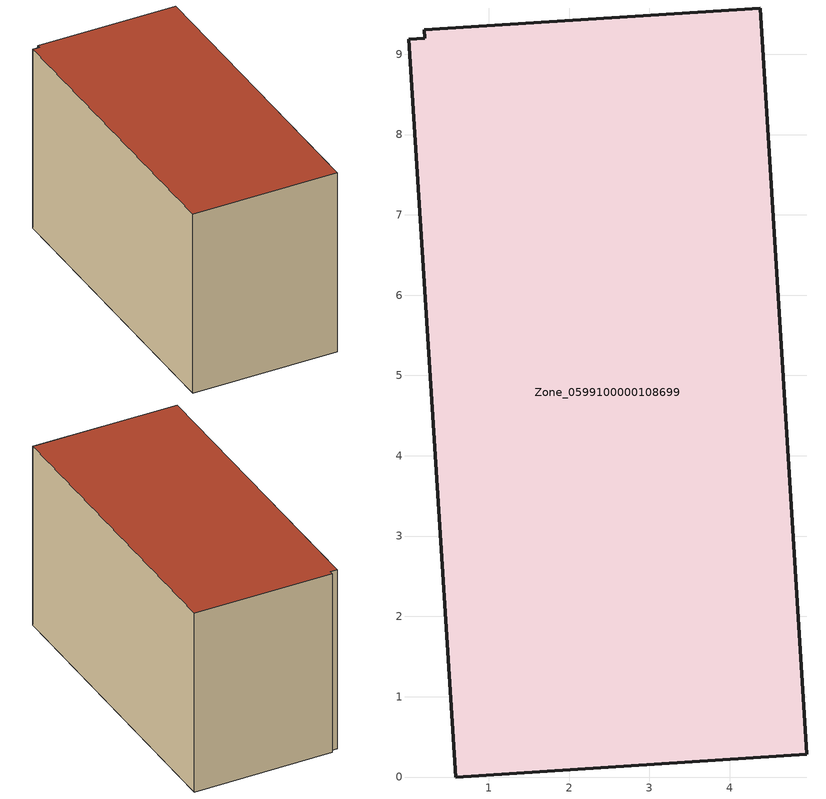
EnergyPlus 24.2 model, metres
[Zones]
Zone_0599100000108699
 floor ground (C_G): 0.2,9.3 4.38,9.58 4.96,0.28 0.59,0 0.01,9.19 0.21,9.2 z0
 wall outside (C_F): 4.96,0.28 4.38,9.58 0.2,9.3 0.21,9.2 0.01,9.19 0.59,0 4.96,0.28 z0:5.71
 roof outside (C_R): 4.38,9.58 0.2,9.3 0.21,9.2 0.01,9.19 0.59,0 4.96,0.28 z5.71
[BUILDING]
Pand.0599100000108699: North Axis=0; Terrain=City; Loads Convergence Tolerance Value=0.04; Temperature Convergence Tolerance Value=0.4; Solar Distribution=FullExterior; Maximum Number of Warmup Days=25; Minimum Number of Warmup Days=1
[Site:Location]
Rotterdam.The.Hague.AP_ZH_NLD Design_Conditions: Latitude=51.96; Longitude=4.45; Time Zone=1; Elevation=-4.5
[SITE:GROUNDTEMPERATURE:BUILDINGSURFACE]
18, 18, 18, 18, 18, 18, 18, 18, 18, 18, 18, 18
[MATERIAL] Thermal Absorptance=0.9; Solar Absorptance=0.7; Visible Absorptance=0.7
Name | Roughness | Thickness | Conductivity | Density | Specific Heat
G.TI.1946-1964 | MediumSmooth | 0.15 | 1 | 540 | 1210
F.TI.1946-1964 | Rough | 0.3 | 0.857143 | 1920 | 840
R.TI.1946-1964 | MediumRough | 0.2 | 0.277778 | 1500 | 1000
[CONSTRUCTION]
C_G: G.TI.1946-1964
C_F: F.TI.1946-1964
C_R: R.TI.1946-1964
[ZONE]
Zone_0599100000108699: Type=1; Multiplier=1; Ceiling Height=Autocalculate; Volume=Autocalculate; Floor Area=autocalculate; Part of Total Floor Area=Yes
[ZONEINFILTRATION:DESIGNFLOWRATE]
Infil_Zone_0599100000108699: Zone or ZoneList or Space or SpaceList=Zone_0599100000108699; Schedule=AlwaysOn; Design Flow Rate Calculation Method=Flow/Area; Flow Rate per Floor Area=0.003; Constant Term Coefficient=1; Temperature Term Coefficient=0; Velocity Term Coefficient=0; Velocity Squared Term Coefficient=0
[HVACTEMPLATE:ZONE:IDEALLOADSAIRSYSTEM]
Zone_0599100000108699: Maximum Heating Supply Air Temperature=50; Minimum Cooling Supply Air Temperature=13; Maximum Heating Supply Air Humidity Ratio=0.0156; Minimum Cooling Supply Air Humidity Ratio=0.0077; Heating Limit=NoLimit; Cooling Limit=NoLimit; Dehumidification Control Type=ConstantSensibleHeatRatio; Cooling Sensible Heat Ratio=0.7; Dehumidification Setpoint=60; Humidification Control Type=None; Humidification Setpoint=30; Outdoor Air Method=None; Outdoor Air Flow Rate per Person=0.00944; Outdoor Air Flow Rate per Zone Floor Area=0; Outdoor Air Flow Rate per Zone=0; Demand Controlled Ventilation Type=None; Outdoor Air Economizer Type=NoEconomizer; Heat Recovery Type=None; Sensible Heat Recovery Effectiveness=0.7; Latent Heat Recovery Effectiveness=0.65
[ZONECONTROL:THERMOSTAT]
ThermostatControl_Zone_0599100000108699: Zone or ZoneList=Zone_0599100000108699; Control Type Schedule=DualSetpointControlType; Control 1=Thermostat_Zone_0599100000108699; Temperature Difference Between Cutout And Setpoint=0
[THERMOSTATSETPOINT:DUALSETPOINT]
Thermostat_Zone_0599100000108699: Heating Setpoint Temperature Schedule=HeatingSetpoint_Zone_0599100000108699; Cooling Setpoint Temperature Schedule=CoolingSetpoint_Zone_0599100000108699
[SCHEDULE:COMPACT]
HeatingSetpoint_Zone_0599100000108699: Through: 12/31, For: AllDays, Until: 24:00, 21
CoolingSetpoint_Zone_0599100000108699: Through: 12/31, For: AllDays, Until: 24:00, 24
DualSetpointControlType: Through: 12/31, For: AllDays, Until: 24:00, 4
AlwaysOn: Through: 12/31, For: AllDays, Until: 24:00, 1
